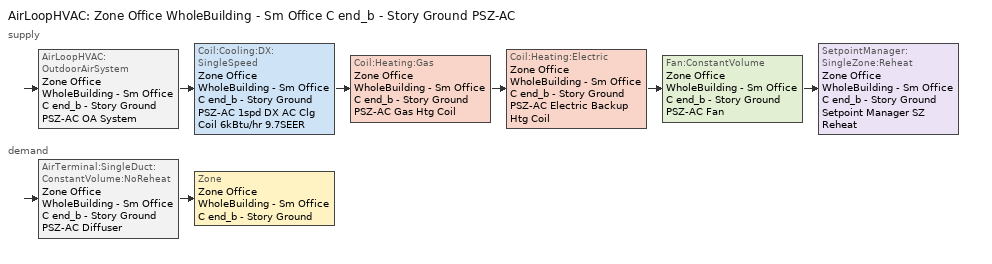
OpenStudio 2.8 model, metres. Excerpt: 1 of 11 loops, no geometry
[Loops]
AirLoopHVAC 'Zone Office WholeBuilding - Sm Office C end_b - Story Ground PSZ-AC'
 supply: AirLoopHVAC:OutdoorAirSystem 'Zone Office WholeBuilding - Sm Office C end_b - Story Ground PSZ-AC OA System' > Coil:Cooling:DX:SingleSpeed 'Zone Office WholeBuilding - Sm Office C end_b - Story Ground PSZ-AC 1spd DX AC Clg Coil 6kBtu/hr 9.7SEER' > Coil:Heating:Gas 'Zone Office WholeBuilding - Sm Office C end_b - Story Ground PSZ-AC Gas Htg Coil' > Coil:Heating:Electric 'Zone Office WholeBuilding - Sm Office C end_b - Story Ground PSZ-AC Electric Backup Htg Coil' > Fan:ConstantVolume 'Zone Office WholeBuilding - Sm Office C end_b - Story Ground PSZ-AC Fan' > SetpointManager:SingleZone:Reheat 'Zone Office WholeBuilding - Sm Office C end_b - Story Ground Setpoint Manager SZ Reheat'
 demand: AirTerminal:SingleDuct:ConstantVolume:NoReheat 'Zone Office WholeBuilding - Sm Office C end_b - Story Ground PSZ-AC Diffuser' > Zone 'Zone Office WholeBuilding - Sm Office C end_b - Story Ground'
[Sizing:Zone]
Zone Office WholeBuilding - Sm Office C end_b - Story Ground: Zone Cooling Design Supply Air Temperature Input Method=SupplyAirTemperature; Zone Cooling Design Supply Air Temperature {C}=12.7778; Zone Cooling Design Supply Air Temperature Difference {deltaC}=11.11; Zone Heating Design Supply Air Temperature Input Method=SupplyAirTemperature; Zone Heating Design Supply Air Temperature {C}=50; Zone Heating Design Supply Air Temperature Difference {deltaC}=11.11; Zone Cooling Design Supply Air Humidity Ratio {kg-H2O/kg-air}=0.0085; Zone Heating Design Supply Air Humidity Ratio {kg-H2O/kg-air}=0.008; Cooling Design Air Flow Method=DesignDay; Heating Design Air Flow Method=DesignDay; Account for Dedicated Outdoor Air System=No; Dedicated Outdoor Air System Control Strategy=NeutralSupplyAir; Dedicated Outdoor Air Low Setpoint Temperature for Design {C}=autosize; Dedicated Outdoor Air High Setpoint Temperature for Design {C}=autosize
[Zone equipment]
Zone Office WholeBuilding - Sm Office C end_b - Story Ground: Zone Office WholeBuilding - Sm Office C end_b - Story Ground PSZ-AC Diffuser
[AirLoopHVAC]
Zone Office WholeBuilding - Sm Office C end_b - Story Ground PSZ-AC: Availability Schedule=Zone Office WholeBuilding - Sm Office C end_b - Story Ground PSZ-AC Occ Sch; Design Supply Air Flow Rate {m3/s}=AutoSize
[Sizing:System]
Zone Office WholeBuilding - Sm Office C end_b - Story Ground PSZ-AC: Type of Load to Size On=Sensible; Design Outdoor Air Flow Rate {m3/s}=Autosize; Central Heating Maximum System Air Flow Ratio=1; Preheat Design Temperature {C}=7.22222; Preheat Design Humidity Ratio {kg-H2O/kg-Air}=0.008; Precool Design Temperature {C}=12.7778; Precool Design Humidity Ratio {kg-H2O/kg-Air}=0.008; Central Cooling Design Supply Air Temperature {C}=12.7778; Central Heating Design Supply Air Temperature {C}=50; Sizing Option=Coincident; 100% Outdoor Air in Cooling=No; 100% Outdoor Air in Heating=No; Central Cooling Design Supply Air Humidity Ratio {kg-H2O/kg-Air}=0.0085; Central Heating Design Supply Air Humidity Ratio {kg-H2O/kg-Air}=0.008; Cooling Design Air Flow Method=DesignDay; Cooling Design Air Flow Rate {m3/s}=0; Heating Design Air Flow Method=DesignDay; Heating Design Air Flow Rate {m3/s}=0; System Outdoor Air Method=ZoneSum; Zone Maximum Outdoor Air Fraction=1; Cooling Supply Air Flow Rate Per Floor Area {m3/s-m2}=0.00996765; Cooling Fraction of Autosized Cooling Supply Air Flow Rate=1; Cooling Supply Air Flow Rate Per Unit Cooling Capacity {m3/s-W}=3.94755e-05; Heating Supply Air Flow Rate Per Floor Area {m3/s-m2}=0.00996765; Heating Fraction of Autosized Heating Supply Air Flow Rate=1; Heating Fraction of Autosized Cooling Supply Air Flow Rate=1; Heating Supply Air Flow Rate Per Unit Heating Capacity {m3/s-W}=3.15882e-05; Cooling Design Capacity Method=CoolingDesignCapacity; Cooling Design Capacity {W}=autosize; Cooling Design Capacity Per Floor Area {W/m2}=234.7; Fraction of Autosized Cooling Design Capacity=1; Heating Design Capacity Method=HeatingDesignCapacity; Heating Design Capacity {W}=autosize; Heating Design Capacity Per Floor Area {W/m2}=157; Fraction of Autosized Heating Design Capacity=1; Central Cooling Capacity Control Method=OnOff
[SetpointManager:SingleZone:Reheat]
Zone Office WholeBuilding - Sm Office C end_b - Story Ground Setpoint Manager SZ Reheat: Minimum Supply Air Temperature {C}=12.7778; Maximum Supply Air Temperature {C}=50; Control Zone=Zone Office WholeBuilding - Sm Office C end_b - Story Ground; Setpoint Node or NodeList=Zone Office WholeBuilding - Sm Office C end_b - Story Ground PSZ-AC Supply Outlet Node
[Fan:ConstantVolume]
Zone Office WholeBuilding - Sm Office C end_b - Story Ground PSZ-AC Fan: Availability Schedule=Always On Discrete; Fan Total Efficiency=0.53625; Pressure Rise {Pa}=622.722; Maximum Flow Rate {m3/s}=AutoSize; Motor Efficiency=0.825; Motor In Airstream Fraction=1
[Coil:Heating:Gas]
Zone Office WholeBuilding - Sm Office C end_b - Story Ground PSZ-AC Gas Htg Coil: Availability Schedule=Always On Discrete; Gas Burner Efficiency=0.8; Nominal Capacity {W}=AutoSize; Parasitic Electric Load {W}=0; Parasitic Gas Load {W}=0
[Coil:Heating:Electric]
Zone Office WholeBuilding - Sm Office C end_b - Story Ground PSZ-AC Electric Backup Htg Coil: Availability Schedule=Always On Discrete; Efficiency=1
[Coil:Cooling:DX:SingleSpeed]
Zone Office WholeBuilding - Sm Office C end_b - Story Ground PSZ-AC 1spd DX AC Clg Coil 6kBtu/hr 9.7SEER: Availability Schedule=Always On Discrete; Rated Total Cooling Capacity {W}=autosize; Rated Sensible Heat Ratio=autosize; Rated COP {W/W}=3.14722; Rated Air Flow Rate {m3/s}=autosize; Rated Evaporator Fan Power Per Volume Flow Rate {W/(m3/s)}=773.3; Total Cooling Capacity Function of Temperature Curve=CoilClgDXQRatio_fTwbToadbSI; Total Cooling Capacity Function of Flow Fraction Curve=CoilClgDXSnglQRatio_fCFMRatio; Energy Input Ratio Function of Temperature Curve=CoilClgDXEIRRatio_fTwbToadbSI; Energy Input Ratio Function of Flow Fraction Curve=CoilClgDXSnglEIRRatio_fCFMRatio; Part Load Fraction Correlation Curve=CoilClgDXEIRRatio_fQFrac; Condenser Type=AirCooled; Evaporative Condenser Effectiveness=0; Evaporative Condenser Air Flow Rate {m3/s}=Autosize; Evaporative Condenser Pump Rated Power Consumption {W}=Autosize; Crankcase Heater Capacity {W}=0; Maximum Outdoor Dry-Bulb Temperature for Crankcase Heater Operation {C}=0; Basin Heater Capacity {W/K}=0; Basin Heater Setpoint Temperature {C}=10
[Controller:OutdoorAir]
Zone Office WholeBuilding - Sm Office C end_b - Story Ground PSZ-AC OA System Controller: Minimum Outdoor Air Flow Rate {m3/s}=autosize; Maximum Outdoor Air Flow Rate {m3/s}=Autosize; Economizer Control Type=NoEconomizer; Economizer Control Action Type=ModulateFlow; Economizer Maximum Limit Dry-Bulb Temperature {C}=28; Economizer Maximum Limit Enthalpy {J/kg}=64000; Lockout Type=LockoutWithCompressor; Minimum Limit Type=FixedMinimum; Minimum Outdoor Air Schedule=Always On Discrete; Controller Mechanical Ventilation=Controller Mechanical Ventilation 9; High Humidity Control=No; Heat Recovery Bypass Control Type=BypassWhenWithinEconomizerLimits
[Controller:MechanicalVentilation]
Controller Mechanical Ventilation 9: Availability Schedule=Always On Discrete; System Outdoor Air Method=ZoneSum
[AirLoopHVAC:OutdoorAirSystem]
Zone Office WholeBuilding - Sm Office C end_b - Story Ground PSZ-AC OA System: Controller=Zone Office WholeBuilding - Sm Office C end_b - Story Ground PSZ-AC OA System Controller
[AirTerminal:SingleDuct:ConstantVolume:NoReheat]
Zone Office WholeBuilding - Sm Office C end_b - Story Ground PSZ-AC Diffuser: Availability Schedule=Always On Discrete; Maximum Air Flow Rate {m3/s}=AutoSize
[Schedule:Ruleset]
Zone Office WholeBuilding - Sm Office C end_b - Story Ground PSZ-AC Occ Sch: Default Day Schedule=Zone Office WholeBuilding - Sm Office C end_b - Story Ground PSZ-AC Occ Sch Default; Summer Design Day Schedule=Zone Office WholeBuilding - Sm Office C end_b - Story Ground PSZ-AC Occ Sch Summer Design Day; Winter Design Day Schedule=Zone Office WholeBuilding - Sm Office C end_b - Story Ground PSZ-AC Occ Sch Winter Design Day
[Schedule:Day]
Zone Office WholeBuilding - Sm Office C end_b - Story Ground PSZ-AC Occ Sch Default; Zone Office WholeBuilding - Sm Office C end_b - Story Ground PSZ-AC Occ Sch Friday: 7, 0, 0, 18, 0, 1, 24, 0, 0
Zone Office WholeBuilding - Sm Office C end_b - Story Ground PSZ-AC Occ Sch Winter Design Day; Zone Office WholeBuilding - Sm Office C end_b - Story Ground PSZ-AC Occ Sch Summer Design Day: 24, 0, 1
Zone Office WholeBuilding - Sm Office C end_b - Story Ground PSZ-AC Occ Sch Sunday: 24, 0, 0
[Schedule:Rule] Schedule Ruleset=Zone Office WholeBuilding - Sm Office C end_b - Story Ground PSZ-AC Occ Sch; Date Specification Type=DateRange; Start Month=1; Start Day=1; End Month=12; End Day=31
Name | Rule Order | Day Schedule | Apply Tuesday | Apply Wednesday | Apply Thursday | Apply Friday | Apply Sunday | Apply Saturday
Zone Office WholeBuilding - Sm Office C end_b - Story Ground PSZ-AC Occ Sch Friday Rule | 1 | Zone Office WholeBuilding - Sm Office C end_b - Story Ground PSZ-AC Occ Sch Friday | Yes | Yes | Yes | Yes
Zone Office WholeBuilding - Sm Office C end_b - Story Ground PSZ-AC Occ Sch Sunday Rule | 0 | Zone Office WholeBuilding - Sm Office C end_b - Story Ground PSZ-AC Occ Sch Sunday |  |  |  |  | Yes | Yes
[Schedule:Constant]
Always On Discrete: Value=1
[Curve:Biquadratic] Minimum Value of x=13.89; Maximum Value of x=25; Minimum Value of y=23.89; Maximum Value of y=46.11; Minimum Curve Output=0.77
Name | Coefficient1 Constant | Coefficient2 x | Coefficient3 x**2 | Coefficient4 y | Coefficient5 y**2 | Coefficient6 x*y | Maximum Curve Output
CoilClgDXQRatio_fTwbToadbSI | 0.86779 | 0.014245 | 0.000554 | -0.007569 | 3.2e-005 | -0.000191 | 1.29
CoilClgDXEIRRatio_fTwbToadbSI | 0.116709 | 0.028458 | -0.000411 | 0.021422 | 0.000162 | -0.00068 | 1.33
[Curve:Quadratic]
Name | Coefficient1 Constant | Coefficient2 x | Coefficient3 x**2 | Minimum Value of x | Maximum Value of x
CoilClgDXSnglQRatio_fCFMRatio | 0.8 | 0.2 | 0 | 0.5 | 1.5
CoilClgDXSnglEIRRatio_fCFMRatio | 1.156 | -0.1816 | 0.0256 | 0 | 1
[Curve:Cubic]
CoilClgDXEIRRatio_fQFrac: Coefficient1 Constant=0; Coefficient2 x=5.1091; Coefficient3 x**2=-8.5515; Coefficient4 x**3=4.4744; Minimum Value of x=0.7; Maximum Value of x=1
